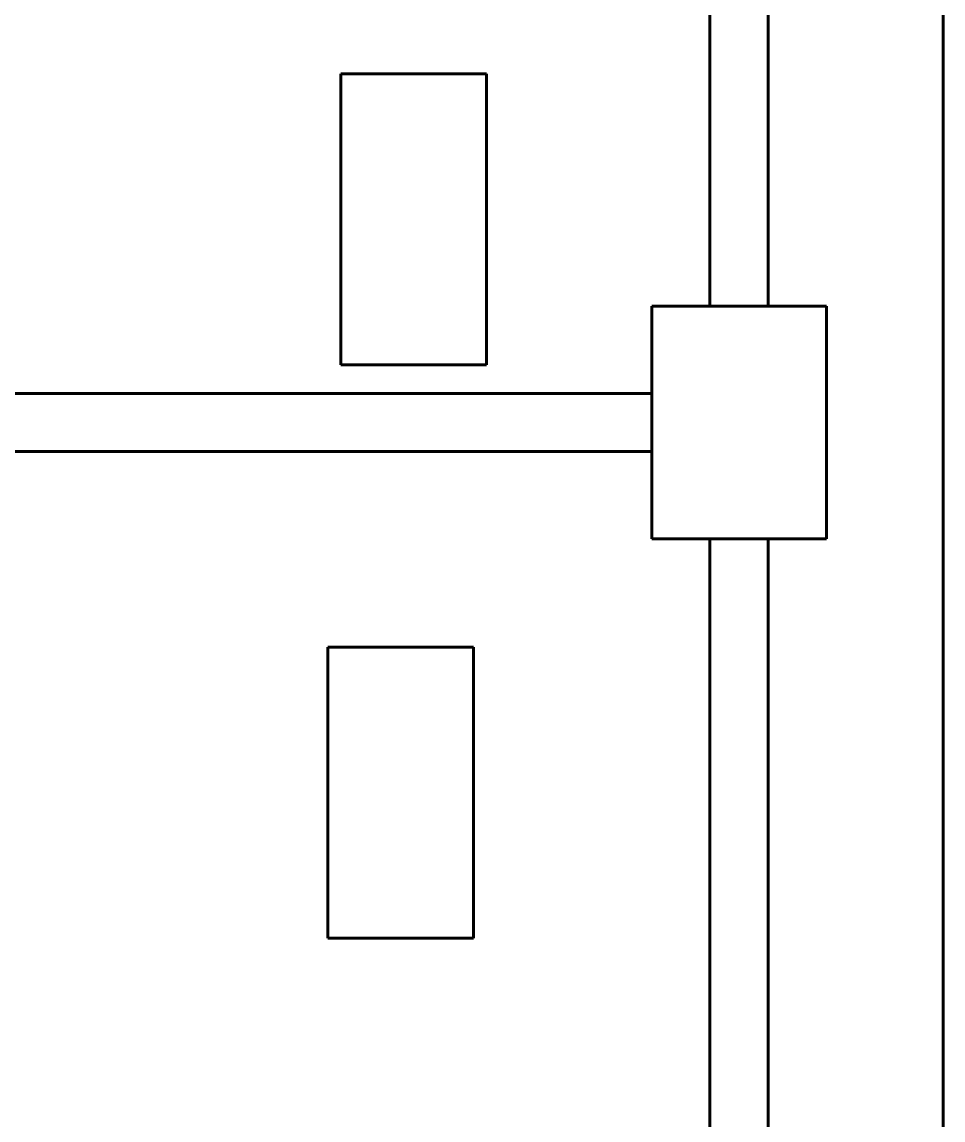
# Model space of a CAD drawing. Extents: x 0 to 297, y 0 to 292.
# Drawn here: x 245.74 to 253.64, y 138.03 to 147.46 of the extents above; entities that cross this region are included whole.
import ezdxf

# ---------------------------------------------------------------- set-up
doc = ezdxf.new("R2010")
doc.units = 0
doc.header["$MEASUREMENT"] = 0
doc.linetypes.add('K5LT_BASIC', pattern=[0])
doc.layers.add('Системный слой', color=7, linetype='Continuous')

# ---------------------------------------------------------------- blocks, each defined once
blk = doc.blocks.new('*U')
at = {"layer": 'Системный слой', "linetype": 'K5LT_BASIC', "lineweight": 60}
for p, q in [((249.7236, 147.0129), (248.4736, 147.0129)), ((248.4736, 147.0129), (248.4736, 144.5129)), ((249.7236, 144.5129), (249.7236, 147.0129)), ((251.142, 145.0189), (251.142, 143.0189)), ((252.642, 145.0189), (251.142, 145.0189)), ((252.642, 143.0189), (252.642, 145.0189)), ((248.4736, 144.5129), (249.7236, 144.5129)), ((251.142, 143.0189), (252.642, 143.0189)), ((249.6142, 142.0909), (248.3642, 142.0909)), ((248.3642, 142.0909), (248.3642, 139.5909)), ((249.6142, 139.5909), (249.6142, 142.0909)), ((248.3642, 139.5909), (249.6142, 139.5909))]:
    blk.add_line(p, q, dxfattribs=at)

msp = doc.modelspace()

# ---------------------------------------------------------------- linework, layer by layer
at = {"layer": 'Системный слой', "linetype": 'K5LT_BASIC', "lineweight": 60}
for p, q in [((253.6417, 67.0189), (253.6417, 175.0189)), ((251.642, 145.0189), (251.642, 150.5189)), ((252.142, 150.5189), (252.142, 145.0189)), ((251.142, 145.0189), (252.642, 145.0189)), ((251.142, 145.0189), (251.142, 143.0189)), ((251.142, 143.0189), (251.142, 145.0189)), ((251.142, 145.0189), (252.642, 145.0189)), ((251.142, 145.0189), (252.642, 145.0189)), ((251.142, 145.0189), (251.142, 143.0189)), ((251.142, 143.0189), (251.142, 145.0189)), ((251.142, 145.0189), (252.642, 145.0189)), ((252.642, 145.0189), (251.642, 145.0189)), ((252.642, 145.0189), (251.642, 145.0189)), ((252.642, 145.0189), (252.642, 143.0189)), ((252.642, 143.0189), (252.642, 145.0189)), ((252.642, 145.0189), (252.642, 143.0189)), ((252.642, 143.0189), (252.642, 145.0189)), ((249.7236, 144.5129), (248.4736, 144.5129)), ((251.1422, 144.2688), (231.142, 144.2688)), ((251.1422, 144.2688), (238.1422, 144.2688)), ((252.642, 144.2689), (252.642, 143.5189)), ((252.642, 144.2689), (252.642, 143.5189)), ((251.142, 143.7688), (231.142, 143.7688)), ((238.1422, 143.7688), (251.142, 143.7688)), ((252.642, 143.0189), (251.142, 143.0189)), ((251.142, 143.0189), (252.642, 143.0189)), ((252.642, 143.0189), (251.142, 143.0189)), ((251.142, 143.0189), (252.642, 143.0189)), ((251.642, 137.5189), (251.642, 143.0189)), ((252.142, 143.0189), (252.142, 137.5189))]:
    msp.add_line(p, q, dxfattribs=at)

# ---------------------------------------------------------------- block references
at = {"layer": 'Системный слой'}
msp.add_blockref('*U', (0, 0), dxfattribs=at)
msp.add_blockref('*U', (0, 0), dxfattribs=at)
msp.add_blockref('*U', (0, 0), dxfattribs=at)
msp.add_blockref('*U', (0, 0), dxfattribs=at)
msp.add_blockref('*U', (0, 0), dxfattribs=at)
msp.add_blockref('*U', (0, 0), dxfattribs=at)
msp.add_blockref('*U', (0, 0), dxfattribs=at)
msp.add_blockref('*U', (0, 0), dxfattribs=at)
msp.add_blockref('*U', (0, 0), dxfattribs=at)
msp.add_blockref('*U', (0, 0), dxfattribs=at)
msp.add_blockref('*U', (0, 0), dxfattribs=at)
msp.add_blockref('*U', (0, 0), dxfattribs=at)
msp.add_blockref('*U', (0, 0), dxfattribs=at)
msp.add_blockref('*U', (0, 0), dxfattribs=at)
msp.add_blockref('*U', (0, 0), dxfattribs=at)
msp.add_blockref('*U', (0, 0), dxfattribs=at)
msp.add_blockref('*U', (0, 0), dxfattribs=at)
msp.add_blockref('*U', (0, 0), dxfattribs=at)
msp.add_blockref('*U', (0, 0), dxfattribs=at)
msp.add_blockref('*U', (0, 0), dxfattribs=at)
msp.add_blockref('*U', (0, 0), dxfattribs=at)
msp.add_blockref('*U', (0, 0), dxfattribs=at)
msp.add_blockref('*U', (0, 0), dxfattribs=at)
msp.add_blockref('*U', (0, 0), dxfattribs=at)
msp.add_blockref('*U', (0, 0), dxfattribs=at)
msp.add_blockref('*U', (0, 0), dxfattribs=at)
msp.add_blockref('*U', (0, 0), dxfattribs=at)
msp.add_blockref('*U', (0, 0), dxfattribs=at)
msp.add_blockref('*U', (0, 0), dxfattribs=at)
msp.add_blockref('*U', (0, 0), dxfattribs=at)
msp.add_blockref('*U', (0, 0), dxfattribs=at)
msp.add_blockref('*U', (0, 0), dxfattribs=at)
msp.add_blockref('*U', (0, 0), dxfattribs=at)
msp.add_blockref('*U', (0, 0), dxfattribs=at)
msp.add_blockref('*U', (0, 0), dxfattribs=at)
msp.add_blockref('*U', (0, 0), dxfattribs=at)
msp.add_blockref('*U', (0, 0), dxfattribs=at)
msp.add_blockref('*U', (0, 0), dxfattribs=at)
msp.add_blockref('*U', (0, 0), dxfattribs=at)
msp.add_blockref('*U', (0, 0), dxfattribs=at)
msp.add_blockref('*U', (0, 0), dxfattribs=at)
msp.add_blockref('*U', (0, 0), dxfattribs=at)
msp.add_blockref('*U', (0, 0), dxfattribs=at)
msp.add_blockref('*U', (0, 0), dxfattribs=at)
msp.add_blockref('*U', (0, 0), dxfattribs=at)
msp.add_blockref('*U', (0, 0), dxfattribs=at)
msp.add_blockref('*U', (0, 0), dxfattribs=at)
msp.add_blockref('*U', (0, 0), dxfattribs=at)
msp.add_blockref('*U', (0, 0), dxfattribs=at)
msp.add_blockref('*U', (0, 0), dxfattribs=at)
msp.add_blockref('*U', (0, 0), dxfattribs=at)
msp.add_blockref('*U', (0, 0), dxfattribs=at)
msp.add_blockref('*U', (0, 0), dxfattribs=at)
msp.add_blockref('*U', (0, 0), dxfattribs=at)
msp.add_blockref('*U', (0, 0), dxfattribs=at)
msp.add_blockref('*U', (0, 0), dxfattribs=at)
msp.add_blockref('*U', (0, 0), dxfattribs=at)
msp.add_blockref('*U', (0, 0), dxfattribs=at)
msp.add_blockref('*U', (0, 0), dxfattribs=at)
msp.add_blockref('*U', (0, 0), dxfattribs=at)
msp.add_blockref('*U', (0, 0), dxfattribs=at)
msp.add_blockref('*U', (0, 0), dxfattribs=at)
msp.add_blockref('*U', (0, 0), dxfattribs=at)
msp.add_blockref('*U', (0, 0), dxfattribs=at)
msp.add_blockref('*U', (0, 0), dxfattribs=at)
msp.add_blockref('*U', (0, 0), dxfattribs=at)
msp.add_blockref('*U', (0, 0), dxfattribs=at)
msp.add_blockref('*U', (0, 0), dxfattribs=at)
msp.add_blockref('*U', (0, 0), dxfattribs=at)
msp.add_blockref('*U', (0, 0), dxfattribs=at)
msp.add_blockref('*U', (0, 0), dxfattribs=at)
msp.add_blockref('*U', (0, 0), dxfattribs=at)
msp.add_blockref('*U', (0, 0), dxfattribs=at)
msp.add_blockref('*U', (0, 0), dxfattribs=at)
msp.add_blockref('*U', (0, 0), dxfattribs=at)
msp.add_blockref('*U', (0, 0), dxfattribs=at)
msp.add_blockref('*U', (0, 0), dxfattribs=at)
msp.add_blockref('*U', (0, 0), dxfattribs=at)
msp.add_blockref('*U', (0, 0), dxfattribs=at)
msp.add_blockref('*U', (0, 0), dxfattribs=at)
msp.add_blockref('*U', (0, 0), dxfattribs=at)
msp.add_blockref('*U', (0, 0), dxfattribs=at)
msp.add_blockref('*U', (0, 0), dxfattribs=at)
msp.add_blockref('*U', (0, 0), dxfattribs=at)
msp.add_blockref('*U', (0, 0), dxfattribs=at)
msp.add_blockref('*U', (0, 0), dxfattribs=at)
msp.add_blockref('*U', (0, 0), dxfattribs=at)
msp.add_blockref('*U', (0, 0), dxfattribs=at)
msp.add_blockref('*U', (0, 0), dxfattribs=at)
msp.add_blockref('*U', (0, 0), dxfattribs=at)
msp.add_blockref('*U', (0, 0), dxfattribs=at)
msp.add_blockref('*U', (0, 0), dxfattribs=at)
msp.add_blockref('*U', (0, 0), dxfattribs=at)
msp.add_blockref('*U', (0, 0), dxfattribs=at)
msp.add_blockref('*U', (0, 0), dxfattribs=at)
msp.add_blockref('*U', (0, 0), dxfattribs=at)
msp.add_blockref('*U', (0, 0), dxfattribs=at)
msp.add_blockref('*U', (0, 0), dxfattribs=at)
msp.add_blockref('*U', (0, 0), dxfattribs=at)
msp.add_blockref('*U', (0, 0), dxfattribs=at)
msp.add_blockref('*U', (0, 0), dxfattribs=at)
msp.add_blockref('*U', (0, 0), dxfattribs=at)
msp.add_blockref('*U', (0, 0), dxfattribs=at)
msp.add_blockref('*U', (0, 0), dxfattribs=at)
msp.add_blockref('*U', (0, 0), dxfattribs=at)
msp.add_blockref('*U', (0, 0), dxfattribs=at)
msp.add_blockref('*U', (0, 0), dxfattribs=at)
msp.add_blockref('*U', (0, 0), dxfattribs=at)
msp.add_blockref('*U', (0, 0), dxfattribs=at)
msp.add_blockref('*U', (0, 0), dxfattribs=at)
msp.add_blockref('*U', (0, 0), dxfattribs=at)
msp.add_blockref('*U', (0, 0), dxfattribs=at)
msp.add_blockref('*U', (0, 0), dxfattribs=at)
msp.add_blockref('*U', (0, 0), dxfattribs=at)
msp.add_blockref('*U', (0, 0), dxfattribs=at)
msp.add_blockref('*U', (0, 0), dxfattribs=at)
msp.add_blockref('*U', (0, 0), dxfattribs=at)
msp.add_blockref('*U', (0, 0), dxfattribs=at)
msp.add_blockref('*U', (0, 0), dxfattribs=at)
msp.add_blockref('*U', (0, 0), dxfattribs=at)
msp.add_blockref('*U', (0, 0), dxfattribs=at)
msp.add_blockref('*U', (0, 0), dxfattribs=at)
msp.add_blockref('*U', (0, 0), dxfattribs=at)
msp.add_blockref('*U', (0, 0), dxfattribs=at)
msp.add_blockref('*U', (0, 0), dxfattribs=at)
msp.add_blockref('*U', (0, 0), dxfattribs=at)
msp.add_blockref('*U', (0, 0), dxfattribs=at)
msp.add_blockref('*U', (0, 0), dxfattribs=at)
msp.add_blockref('*U', (0, 0), dxfattribs=at)
msp.add_blockref('*U', (0, 0), dxfattribs=at)
msp.add_blockref('*U', (0, 0), dxfattribs=at)
msp.add_blockref('*U', (0, 0), dxfattribs=at)
msp.add_blockref('*U', (0, 0), dxfattribs=at)
msp.add_blockref('*U', (0, 0), dxfattribs=at)
msp.add_blockref('*U', (0, 0), dxfattribs=at)
msp.add_blockref('*U', (0, 0), dxfattribs=at)
msp.add_blockref('*U', (0, 0), dxfattribs=at)
msp.add_blockref('*U', (0, 0), dxfattribs=at)
msp.add_blockref('*U', (0, 0), dxfattribs=at)
msp.add_blockref('*U', (0, 0), dxfattribs=at)
msp.add_blockref('*U', (0, 0), dxfattribs=at)
msp.add_blockref('*U', (0, 0), dxfattribs=at)
msp.add_blockref('*U', (0, 0), dxfattribs=at)
msp.add_blockref('*U', (0, 0), dxfattribs=at)
msp.add_blockref('*U', (0, 0), dxfattribs=at)
msp.add_blockref('*U', (0, 0), dxfattribs=at)
msp.add_blockref('*U', (0, 0), dxfattribs=at)
msp.add_blockref('*U', (0, 0), dxfattribs=at)
msp.add_blockref('*U', (0, 0), dxfattribs=at)
msp.add_blockref('*U', (0, 0), dxfattribs=at)
msp.add_blockref('*U', (0, 0), dxfattribs=at)
msp.add_blockref('*U', (0, 0), dxfattribs=at)
msp.add_blockref('*U', (0, 0), dxfattribs=at)
msp.add_blockref('*U', (0, 0), dxfattribs=at)
msp.add_blockref('*U', (0, 0), dxfattribs=at)
msp.add_blockref('*U', (0, 0), dxfattribs=at)
msp.add_blockref('*U', (0, 0), dxfattribs=at)
msp.add_blockref('*U', (0, 0), dxfattribs=at)
msp.add_blockref('*U', (0, 0), dxfattribs=at)
msp.add_blockref('*U', (0, 0), dxfattribs=at)
msp.add_blockref('*U', (0, 0), dxfattribs=at)
msp.add_blockref('*U', (0, 0), dxfattribs=at)
msp.add_blockref('*U', (0, 0), dxfattribs=at)
msp.add_blockref('*U', (0, 0), dxfattribs=at)
msp.add_blockref('*U', (0, 0), dxfattribs=at)
msp.add_blockref('*U', (0, 0), dxfattribs=at)
msp.add_blockref('*U', (0, 0), dxfattribs=at)
msp.add_blockref('*U', (0, 0), dxfattribs=at)
msp.add_blockref('*U', (0, 0), dxfattribs=at)
msp.add_blockref('*U', (0, 0), dxfattribs=at)
msp.add_blockref('*U', (0, 0), dxfattribs=at)
msp.add_blockref('*U', (0, 0), dxfattribs=at)
msp.add_blockref('*U', (0, 0), dxfattribs=at)
msp.add_blockref('*U', (0, 0), dxfattribs=at)
msp.add_blockref('*U', (0, 0), dxfattribs=at)
msp.add_blockref('*U', (0, 0), dxfattribs=at)
msp.add_blockref('*U', (0, 0), dxfattribs=at)
msp.add_blockref('*U', (0, 0), dxfattribs=at)
msp.add_blockref('*U', (0, 0), dxfattribs=at)
msp.add_blockref('*U', (0, 0), dxfattribs=at)
msp.add_blockref('*U', (0, 0), dxfattribs=at)
msp.add_blockref('*U', (0, 0), dxfattribs=at)
msp.add_blockref('*U', (0, 0), dxfattribs=at)
msp.add_blockref('*U', (0, 0), dxfattribs=at)
msp.add_blockref('*U', (0, 0), dxfattribs=at)
msp.add_blockref('*U', (0, 0), dxfattribs=at)
msp.add_blockref('*U', (0, 0), dxfattribs=at)
msp.add_blockref('*U', (0, 0), dxfattribs=at)
msp.add_blockref('*U', (0, 0), dxfattribs=at)
msp.add_blockref('*U', (0, 0), dxfattribs=at)
msp.add_blockref('*U', (0, 0), dxfattribs=at)
msp.add_blockref('*U', (0, 0), dxfattribs=at)
msp.add_blockref('*U', (0, 0), dxfattribs=at)
msp.add_blockref('*U', (0, 0), dxfattribs=at)
msp.add_blockref('*U', (0, 0), dxfattribs=at)
msp.add_blockref('*U', (0, 0), dxfattribs=at)
msp.add_blockref('*U', (0, 0), dxfattribs=at)
msp.add_blockref('*U', (0, 0), dxfattribs=at)
msp.add_blockref('*U', (0, 0), dxfattribs=at)
msp.add_blockref('*U', (0, 0), dxfattribs=at)
msp.add_blockref('*U', (0, 0), dxfattribs=at)
msp.add_blockref('*U', (0, 0), dxfattribs=at)
msp.add_blockref('*U', (0, 0), dxfattribs=at)
msp.add_blockref('*U', (0, 0), dxfattribs=at)
msp.add_blockref('*U', (0, 0), dxfattribs=at)
msp.add_blockref('*U', (0, 0), dxfattribs=at)
msp.add_blockref('*U', (0, 0), dxfattribs=at)
msp.add_blockref('*U', (0, 0), dxfattribs=at)
msp.add_blockref('*U', (0, 0), dxfattribs=at)
msp.add_blockref('*U', (0, 0), dxfattribs=at)
msp.add_blockref('*U', (0, 0), dxfattribs=at)
msp.add_blockref('*U', (0, 0), dxfattribs=at)
msp.add_blockref('*U', (0, 0), dxfattribs=at)
msp.add_blockref('*U', (0, 0), dxfattribs=at)
msp.add_blockref('*U', (0, 0), dxfattribs=at)
msp.add_blockref('*U', (0, 0), dxfattribs=at)
msp.add_blockref('*U', (0, 0), dxfattribs=at)
msp.add_blockref('*U', (0, 0), dxfattribs=at)
msp.add_blockref('*U', (0, 0), dxfattribs=at)
msp.add_blockref('*U', (0, 0), dxfattribs=at)
msp.add_blockref('*U', (0, 0), dxfattribs=at)
msp.add_blockref('*U', (0, 0), dxfattribs=at)
msp.add_blockref('*U', (0, 0), dxfattribs=at)
msp.add_blockref('*U', (0, 0), dxfattribs=at)
msp.add_blockref('*U', (0, 0), dxfattribs=at)
msp.add_blockref('*U', (0, 0), dxfattribs=at)
msp.add_blockref('*U', (0, 0), dxfattribs=at)
msp.add_blockref('*U', (0, 0), dxfattribs=at)
msp.add_blockref('*U', (0, 0), dxfattribs=at)
msp.add_blockref('*U', (0, 0), dxfattribs=at)
msp.add_blockref('*U', (0, 0), dxfattribs=at)
msp.add_blockref('*U', (0, 0), dxfattribs=at)
msp.add_blockref('*U', (0, 0), dxfattribs=at)
msp.add_blockref('*U', (0, 0), dxfattribs=at)
msp.add_blockref('*U', (0, 0), dxfattribs=at)
msp.add_blockref('*U', (0, 0), dxfattribs=at)
msp.add_blockref('*U', (0, 0), dxfattribs=at)
msp.add_blockref('*U', (0, 0), dxfattribs=at)
msp.add_blockref('*U', (0, 0), dxfattribs=at)
msp.add_blockref('*U', (0, 0), dxfattribs=at)
msp.add_blockref('*U', (0, 0), dxfattribs=at)
msp.add_blockref('*U', (0, 0), dxfattribs=at)
msp.add_blockref('*U', (0, 0), dxfattribs=at)
msp.add_blockref('*U', (0, 0), dxfattribs=at)
msp.add_blockref('*U', (0, 0), dxfattribs=at)
msp.add_blockref('*U', (0, 0), dxfattribs=at)
msp.add_blockref('*U', (0, 0), dxfattribs=at)
msp.add_blockref('*U', (0, 0), dxfattribs=at)
msp.add_blockref('*U', (0, 0), dxfattribs=at)
msp.add_blockref('*U', (0, 0), dxfattribs=at)
msp.add_blockref('*U', (0, 0), dxfattribs=at)
msp.add_blockref('*U', (0, 0), dxfattribs=at)
msp.add_blockref('*U', (0, 0), dxfattribs=at)
msp.add_blockref('*U', (0, 0), dxfattribs=at)
msp.add_blockref('*U', (0, 0), dxfattribs=at)
msp.add_blockref('*U', (0, 0), dxfattribs=at)
msp.add_blockref('*U', (0, 0), dxfattribs=at)
msp.add_blockref('*U', (0, 0), dxfattribs=at)
msp.add_blockref('*U', (0, 0), dxfattribs=at)
msp.add_blockref('*U', (0, 0), dxfattribs=at)
msp.add_blockref('*U', (0, 0), dxfattribs=at)
msp.add_blockref('*U', (0, 0), dxfattribs=at)
msp.add_blockref('*U', (0, 0), dxfattribs=at)
msp.add_blockref('*U', (0, 0), dxfattribs=at)
msp.add_blockref('*U', (0, 0), dxfattribs=at)
msp.add_blockref('*U', (0, 0), dxfattribs=at)
msp.add_blockref('*U', (0, 0), dxfattribs=at)
msp.add_blockref('*U', (0, 0), dxfattribs=at)
msp.add_blockref('*U', (0, 0), dxfattribs=at)
msp.add_blockref('*U', (0, 0), dxfattribs=at)
msp.add_blockref('*U', (0, 0), dxfattribs=at)
msp.add_blockref('*U', (0, 0), dxfattribs=at)
msp.add_blockref('*U', (0, 0), dxfattribs=at)
msp.add_blockref('*U', (0, 0), dxfattribs=at)
msp.add_blockref('*U', (0, 0), dxfattribs=at)
msp.add_blockref('*U', (0, 0), dxfattribs=at)
msp.add_blockref('*U', (0, 0), dxfattribs=at)
msp.add_blockref('*U', (0, 0), dxfattribs=at)
msp.add_blockref('*U', (0, 0), dxfattribs=at)
msp.add_blockref('*U', (0, 0), dxfattribs=at)
msp.add_blockref('*U', (0, 0), dxfattribs=at)
msp.add_blockref('*U', (0, 0), dxfattribs=at)
msp.add_blockref('*U', (0, 0), dxfattribs=at)
msp.add_blockref('*U', (0, 0), dxfattribs=at)
msp.add_blockref('*U', (0, 0), dxfattribs=at)
msp.add_blockref('*U', (0, 0), dxfattribs=at)
msp.add_blockref('*U', (0, 0), dxfattribs=at)
msp.add_blockref('*U', (0, 0), dxfattribs=at)
msp.add_blockref('*U', (0, 0), dxfattribs=at)
msp.add_blockref('*U', (0, 0), dxfattribs=at)
msp.add_blockref('*U', (0, 0), dxfattribs=at)
msp.add_blockref('*U', (0, 0), dxfattribs=at)
msp.add_blockref('*U', (0, 0), dxfattribs=at)
msp.add_blockref('*U', (0, 0), dxfattribs=at)
msp.add_blockref('*U', (0, 0), dxfattribs=at)
msp.add_blockref('*U', (0, 0), dxfattribs=at)
msp.add_blockref('*U', (0, 0), dxfattribs=at)
msp.add_blockref('*U', (0, 0), dxfattribs=at)
msp.add_blockref('*U', (0, 0), dxfattribs=at)
msp.add_blockref('*U', (0, 0), dxfattribs=at)
msp.add_blockref('*U', (0, 0), dxfattribs=at)
msp.add_blockref('*U', (0, 0), dxfattribs=at)
msp.add_blockref('*U', (0, 0), dxfattribs=at)
msp.add_blockref('*U', (0, 0), dxfattribs=at)
msp.add_blockref('*U', (0, 0), dxfattribs=at)
msp.add_blockref('*U', (0, 0), dxfattribs=at)
msp.add_blockref('*U', (0, 0), dxfattribs=at)
msp.add_blockref('*U', (0, 0), dxfattribs=at)
msp.add_blockref('*U', (0, 0), dxfattribs=at)
msp.add_blockref('*U', (0, 0), dxfattribs=at)
msp.add_blockref('*U', (0, 0), dxfattribs=at)
msp.add_blockref('*U', (0, 0), dxfattribs=at)
msp.add_blockref('*U', (0, 0), dxfattribs=at)
msp.add_blockref('*U', (0, 0), dxfattribs=at)
msp.add_blockref('*U', (0, 0), dxfattribs=at)
msp.add_blockref('*U', (0, 0), dxfattribs=at)
msp.add_blockref('*U', (0, 0), dxfattribs=at)
msp.add_blockref('*U', (0, 0), dxfattribs=at)
msp.add_blockref('*U', (0, 0), dxfattribs=at)
msp.add_blockref('*U', (0, 0), dxfattribs=at)
msp.add_blockref('*U', (0, 0), dxfattribs=at)
msp.add_blockref('*U', (0, 0), dxfattribs=at)
msp.add_blockref('*U', (0, 0), dxfattribs=at)
msp.add_blockref('*U', (0, 0), dxfattribs=at)
msp.add_blockref('*U', (0, 0), dxfattribs=at)
msp.add_blockref('*U', (0, 0), dxfattribs=at)
msp.add_blockref('*U', (0, 0), dxfattribs=at)
msp.add_blockref('*U', (0, 0), dxfattribs=at)
msp.add_blockref('*U', (0, 0), dxfattribs=at)
msp.add_blockref('*U', (0, 0), dxfattribs=at)
msp.add_blockref('*U', (0, 0), dxfattribs=at)
msp.add_blockref('*U', (0, 0), dxfattribs=at)
msp.add_blockref('*U', (0, 0), dxfattribs=at)
msp.add_blockref('*U', (0, 0), dxfattribs=at)
msp.add_blockref('*U', (0, 0), dxfattribs=at)
msp.add_blockref('*U', (0, 0), dxfattribs=at)
msp.add_blockref('*U', (0, 0), dxfattribs=at)
msp.add_blockref('*U', (0, 0), dxfattribs=at)
msp.add_blockref('*U', (0, 0), dxfattribs=at)
msp.add_blockref('*U', (0, 0), dxfattribs=at)
msp.add_blockref('*U', (0, 0), dxfattribs=at)
msp.add_blockref('*U', (0, 0), dxfattribs=at)
msp.add_blockref('*U', (0, 0), dxfattribs=at)
msp.add_blockref('*U', (0, 0), dxfattribs=at)
msp.add_blockref('*U', (0, 0), dxfattribs=at)
msp.add_blockref('*U', (0, 0), dxfattribs=at)
msp.add_blockref('*U', (0, 0), dxfattribs=at)
msp.add_blockref('*U', (0, 0), dxfattribs=at)
msp.add_blockref('*U', (0, 0), dxfattribs=at)
msp.add_blockref('*U', (0, 0), dxfattribs=at)
msp.add_blockref('*U', (0, 0), dxfattribs=at)
msp.add_blockref('*U', (0, 0), dxfattribs=at)
msp.add_blockref('*U', (0, 0), dxfattribs=at)
msp.add_blockref('*U', (0, 0), dxfattribs=at)
msp.add_blockref('*U', (0, 0), dxfattribs=at)
msp.add_blockref('*U', (0, 0), dxfattribs=at)
msp.add_blockref('*U', (0, 0), dxfattribs=at)
msp.add_blockref('*U', (0, 0), dxfattribs=at)
msp.add_blockref('*U', (0, 0), dxfattribs=at)
msp.add_blockref('*U', (0, 0), dxfattribs=at)
msp.add_blockref('*U', (0, 0), dxfattribs=at)
msp.add_blockref('*U', (0, 0), dxfattribs=at)
msp.add_blockref('*U', (0, 0), dxfattribs=at)
msp.add_blockref('*U', (0, 0), dxfattribs=at)

doc.saveas('drawing.dxf')
